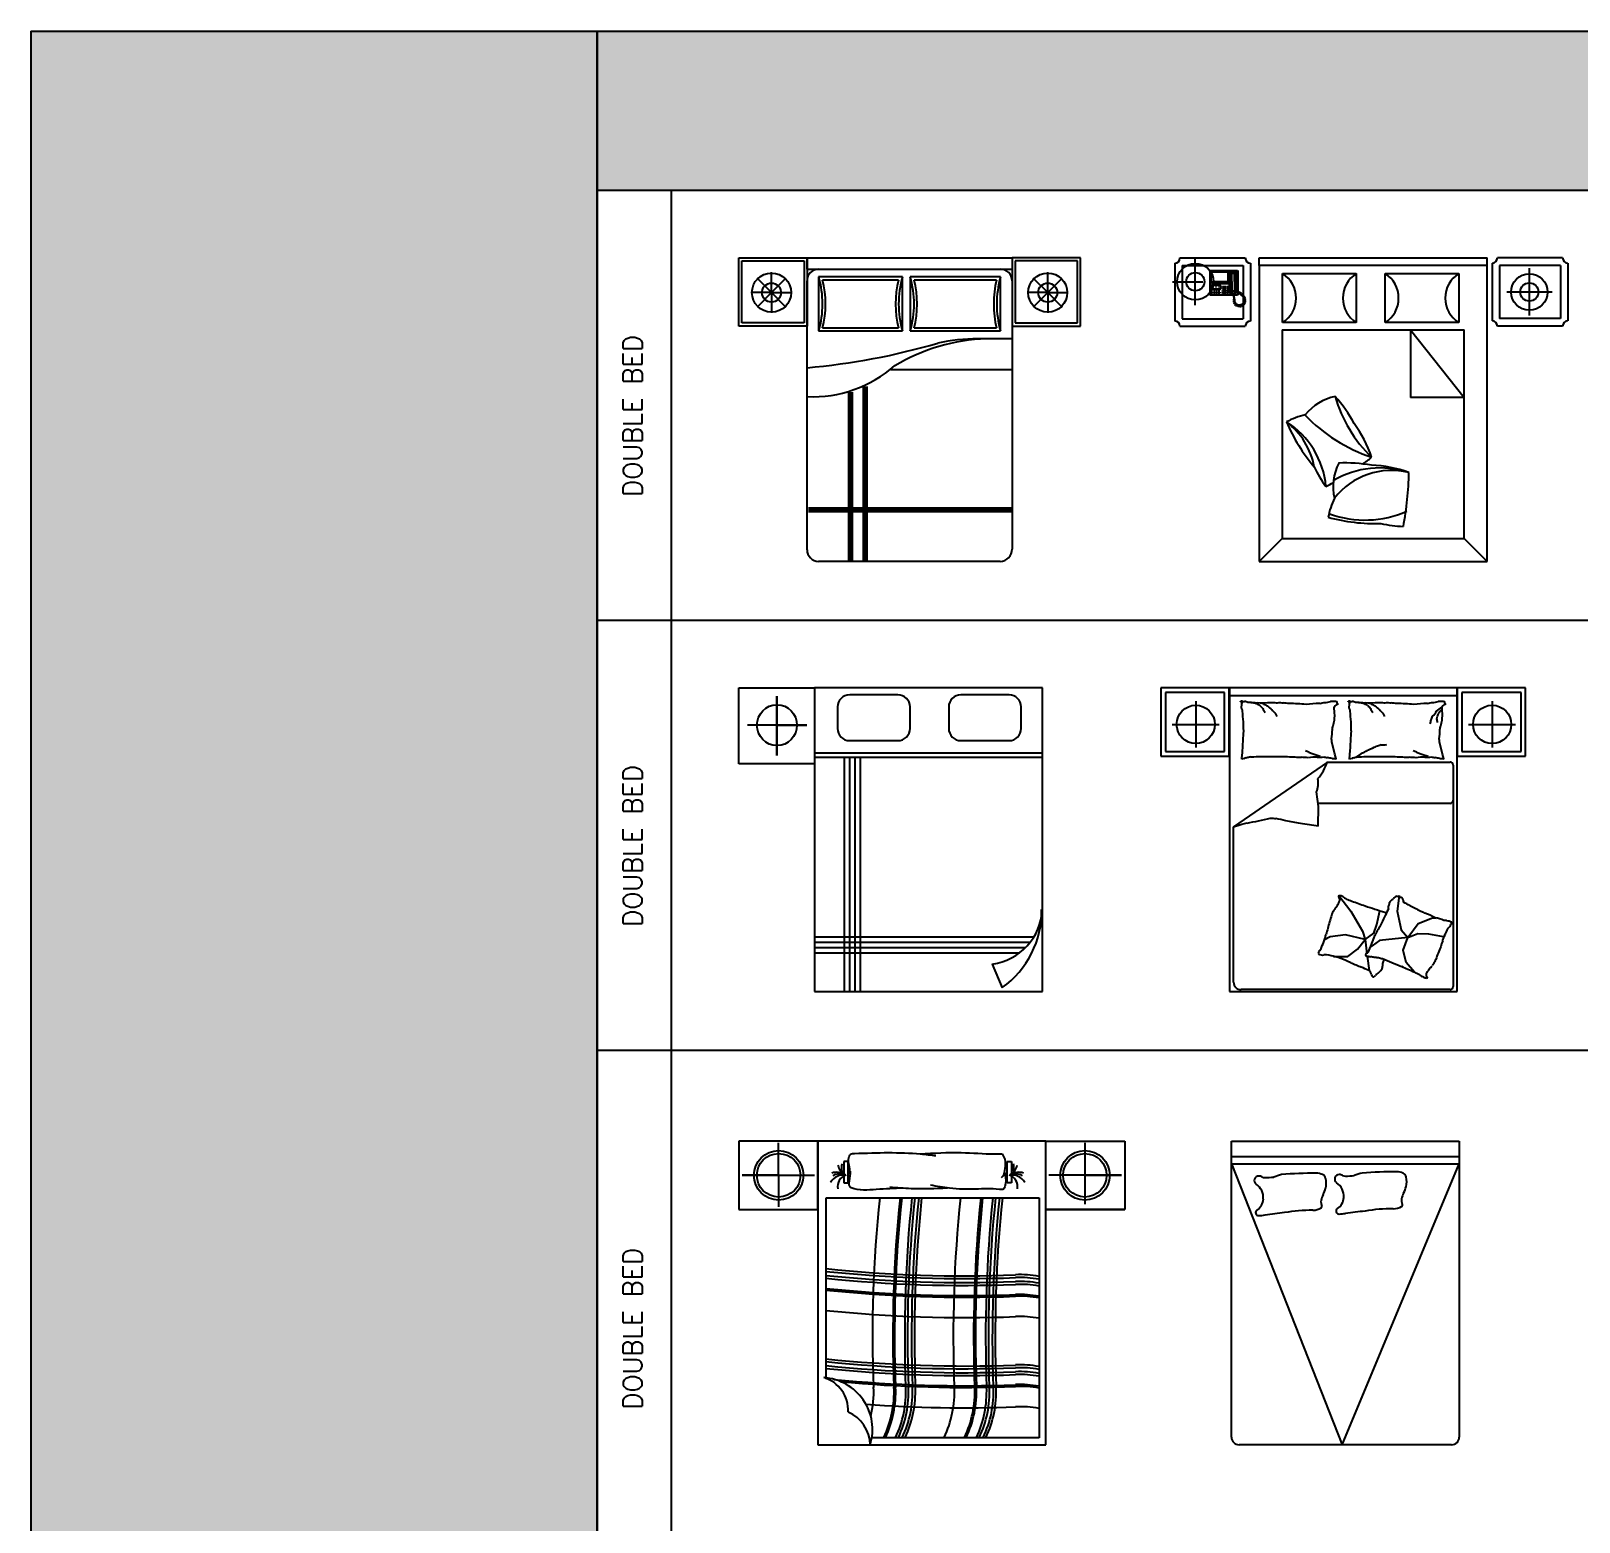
# Model space of a CAD drawing. Header units: millimetres. Extents: x 1787 to 68324, y 1435 to 30835.
# Drawn here: x 1787 to 11982, y 21014 to 30835 of the extents above; entities that cross this region are included whole.
import ezdxf

# ---------------------------------------------------------------- set-up
doc = ezdxf.new("R2010")
doc.units = ezdxf.units.MM
doc.layers.add('www.cad-blocks.net', color=7, linetype='Continuous')
doc.styles.add('DIM_FONT', font='SIMPLEX.shx', dxfattribs={"width": 0.8})
doc.styles.get("Standard").update_dxf_attribs({"font": 'arial.ttf'})

# ---------------------------------------------------------------- blocks, each defined once
blk = doc.blocks.new('A$C07986250')
at = {"linetype": 'ByBlock'}
for p, q in [((0, 2000), (450, 2000)), ((0, 1550), (0, 2000)), ((450, 1924), (450, 2000)), ((450, 2000), (450, 1550)), ((450, 2000), (1801, 2000)), ((2251, 2000), (1801, 2000)), ((1801, 2000), (1801, 1550)), ((2251, 1550), (2251, 2000)), ((450, 1924), (1801, 1924)), ((450, 76), (450, 1848)), ((1801, 1848), (1801, 80)), ((450, 1550), (0, 1550)), ((1801, 1550), (2251, 1550)), ((1721, 0), (526, 0))]:
    blk.add_line(p, q, dxfattribs=at)
for p, q in [((20, 1980), (430, 1980)), ((20, 1570), (20, 1980)), ((430, 1980), (430, 1570)), ((2231, 1980), (1821, 1980)), ((1821, 1980), (1821, 1570)), ((2231, 1570), (2231, 1980)), ((216, 1770), (121, 1865)), ((216, 1770), (216, 1905)), ((216, 1770), (311, 1865)), ((526, 1873), (526, 1518)), ((1078, 1873), (526, 1873)), ((1052, 1853), (552, 1853)), ((1078, 1518), (1078, 1873)), ((1724, 1873), (1129, 1873)), ((1129, 1873), (1129, 1518)), ((1698, 1853), (1155, 1853)), ((1724, 1518), (1724, 1873)), ((2035, 1770), (1940, 1865)), ((2035, 1770), (2035, 1905)), ((2035, 1770), (2130, 1865)), ((216, 1770), (82, 1770)), ((216, 1770), (121, 1675)), ((216, 1770), (216, 1636)), ((216, 1770), (311, 1675)), ((216, 1770), (350, 1770)), ((2035, 1770), (1900, 1770)), ((2035, 1770), (1940, 1675)), ((2035, 1770), (2035, 1636)), ((2035, 1770), (2130, 1675)), ((2035, 1770), (2169, 1770)), ((430, 1570), (20, 1570)), ((552, 1538), (1052, 1538)), ((1155, 1538), (1698, 1538)), ((1821, 1570), (2231, 1570)), ((526, 1518), (1078, 1518)), ((1129, 1518), (1724, 1518)), ((1575, 1467), (1801, 1467)), ((1002, 1264), (1801, 1264))]:
    blk.add_line(p, q)
at = {"linetype": 'Continuous'}
for p, q in [((820, 1151), (820, 0)), ((832, 1151), (832, 0)), ((844, 1151), (844, 0)), ((722, 1115), (722, 0)), ((734, 1115), (734, 0)), ((746, 1115), (746, 0)), ((460, 352), (1794, 352)), ((460, 340), (1794, 340)), ((460, 328), (1794, 328))]:
    blk.add_line(p, q, dxfattribs=at)
for centre, radius in [((216, 1770), 129), ((2035, 1770), 129), ((216, 1770), 62.8), ((2035, 1770), 62.8)]:
    blk.add_circle(centre, radius)
at = {"linetype": 'ByBlock'}
for centre, radius, start, end in [((526, 1848), 76.2, 90, 180), ((1724, 1848), 76.2, 0, 90), ((526, 76), 76.2, 180, 270), ((1721, 80), 80, 270, 0)]:
    blk.add_arc(centre, radius, start, end, dxfattribs=at)
for centre, radius, start, end in [((-83, 1695), 635, 343.7398, 16.2602), ((-83, 1695), 655, 346.0594, 13.9406), ((1688, 1695), 655, 166.0594, 193.9406), ((1688, 1695), 635, 163.7398, 196.2602), ((520, 1695), 635, 343.7398, 16.2602), ((520, 1695), 655, 346.0594, 13.9406), ((2334, 1695), 655, 166.0594, 193.9406), ((2334, 1695), 635, 163.7398, 196.2602), ((69, 5660), 4401, 274.9624, 286.3911), ((1677, 197), 1270, 92.0574, 120.7532), ((1574, 247), 1219, 89.9814, 102.4667), ((486, 1902), 818, 267.5082, 311.5038)]:
    blk.add_arc(centre, radius, start, end)
blk = doc.blocks.new('A$C50B66110')
for p, q in [((0.015, 1.963), (0.015, 1.583)), ((0.05, 1.998), (0.48, 1.998)), ((0.065, 1.948), (0.065, 1.598)), ((0.065, 1.948), (0.465, 1.948)), ((0.151, 1.687), (0.151, 1.997)), ((0.465, 1.948), (0.465, 1.598)), ((0.515, 1.963), (0.515, 1.583)), ((0.572, 1.949), (0.572, 2)), ((0.572, 2), (2.072, 2)), ((2.072, 1.949), (0.572, 1.949)), ((0.572, 1.949), (0.572, 0)), ((2.072, 1.949), (2.072, 2)), ((2.072, 0), (2.072, 1.949)), ((2.105, 1.964), (2.105, 1.584)), ((2.57, 1.999), (2.14, 1.999)), ((2.155, 1.949), (2.155, 1.599)), ((2.555, 1.949), (2.155, 1.949)), ((2.555, 1.949), (2.555, 1.599)), ((2.605, 1.964), (2.605, 1.584)), ((0, 1.842), (0.2, 1.842)), ((2.351, 1.62), (2.351, 1.93)), ((2.502, 1.774), (2.202, 1.774)), ((0.05, 1.548), (0.48, 1.548)), ((0.065, 1.598), (0.465, 1.598)), ((2.57, 1.549), (2.14, 1.549)), ((2.555, 1.599), (2.155, 1.599)), ((0.572, 0), (2.072, 0))]:
    blk.add_line(p, q)
at = {"linetype": 'ByBlock'}
for p, q in [((0.248, 1.916), (0.246, 1.914)), ((0.246, 1.914), (0.246, 1.756)), ((0.248, 1.916), (0.429, 1.916)), ((0.253, 1.904), (0.253, 1.843)), ((0.367, 1.904), (0.253, 1.904)), ((0.253, 1.843), (0.367, 1.843)), ((0.257, 1.841), (0.257, 1.829)), ((0.367, 1.841), (0.257, 1.841)), ((0.266, 1.841), (0.266, 1.829)), ((0.276, 1.841), (0.276, 1.829)), ((0.285, 1.841), (0.285, 1.829)), ((0.294, 1.841), (0.294, 1.829)), ((0.303, 1.841), (0.303, 1.829)), ((0.312, 1.841), (0.312, 1.829)), ((0.367, 1.843), (0.367, 1.904)), ((0.367, 1.829), (0.367, 1.841)), ((0.377, 1.907), (0.382, 1.913)), ((0.377, 1.769), (0.377, 1.907)), ((0.382, 1.909), (0.381, 1.905)), ((0.381, 1.905), (0.381, 1.874)), ((0.381, 1.905), (0.391, 1.895)), ((0.381, 1.874), (0.383, 1.868)), ((0.382, 1.913), (0.416, 1.913)), ((0.386, 1.912), (0.382, 1.909)), ((0.383, 1.868), (0.386, 1.863)), ((0.392, 1.897), (0.386, 1.912)), ((0.386, 1.912), (0.414, 1.912)), ((0.386, 1.863), (0.388, 1.854)), ((0.388, 1.854), (0.388, 1.843)), ((0.388, 1.821), (0.388, 1.843)), ((0.391, 1.895), (0.392, 1.897)), ((0.391, 1.843), (0.391, 1.895)), ((0.391, 1.843), (0.391, 1.781)), ((0.408, 1.897), (0.392, 1.897)), ((0.408, 1.897), (0.414, 1.912)), ((0.409, 1.895), (0.408, 1.897)), ((0.42, 1.905), (0.409, 1.895)), ((0.409, 1.843), (0.409, 1.895)), ((0.409, 1.843), (0.409, 1.781)), ((0.414, 1.863), (0.413, 1.854)), ((0.413, 1.854), (0.413, 1.843)), ((0.413, 1.821), (0.413, 1.843)), ((0.414, 1.912), (0.418, 1.909)), ((0.417, 1.868), (0.414, 1.863)), ((0.416, 1.913), (0.422, 1.907)), ((0.42, 1.874), (0.417, 1.868)), ((0.418, 1.909), (0.42, 1.905)), ((0.42, 1.905), (0.42, 1.874)), ((0.422, 1.907), (0.422, 1.77)), ((0.429, 1.916), (0.431, 1.914)), ((0.431, 1.914), (0.431, 1.756)), ((0.246, 1.756), (0.248, 1.754)), ((0.4, 1.754), (0.248, 1.754)), ((0.32, 1.817), (0.253, 1.817)), ((0.253, 1.817), (0.253, 1.796)), ((0.253, 1.796), (0.32, 1.796)), ((0.265, 1.79), (0.254, 1.79)), ((0.254, 1.79), (0.254, 1.786)), ((0.254, 1.786), (0.265, 1.786)), ((0.254, 1.766), (0.254, 1.773)), ((0.254, 1.773), (0.265, 1.773)), ((0.265, 1.766), (0.254, 1.766)), ((0.257, 1.829), (0.367, 1.829)), ((0.268, 1.814), (0.264, 1.814)), ((0.264, 1.814), (0.264, 1.811)), ((0.264, 1.811), (0.268, 1.811)), ((0.264, 1.802), (0.264, 1.798)), ((0.268, 1.802), (0.264, 1.802)), ((0.264, 1.798), (0.268, 1.798)), ((0.265, 1.786), (0.265, 1.79)), ((0.265, 1.773), (0.265, 1.766)), ((0.268, 1.811), (0.268, 1.814)), ((0.268, 1.798), (0.268, 1.802)), ((0.281, 1.79), (0.27, 1.79)), ((0.27, 1.79), (0.27, 1.786)), ((0.27, 1.786), (0.281, 1.786)), ((0.27, 1.766), (0.27, 1.773)), ((0.27, 1.773), (0.281, 1.773)), ((0.281, 1.766), (0.27, 1.766)), ((0.281, 1.786), (0.281, 1.79)), ((0.281, 1.773), (0.281, 1.766)), ((0.285, 1.814), (0.285, 1.811)), ((0.288, 1.814), (0.285, 1.814)), ((0.285, 1.811), (0.288, 1.811)), ((0.285, 1.802), (0.285, 1.798)), ((0.288, 1.802), (0.285, 1.802)), ((0.285, 1.798), (0.288, 1.798)), ((0.297, 1.79), (0.286, 1.79)), ((0.286, 1.79), (0.286, 1.786)), ((0.286, 1.786), (0.297, 1.786)), ((0.286, 1.766), (0.286, 1.773)), ((0.286, 1.773), (0.297, 1.773)), ((0.297, 1.766), (0.286, 1.766)), ((0.288, 1.811), (0.288, 1.814)), ((0.288, 1.798), (0.288, 1.802)), ((0.297, 1.786), (0.297, 1.79)), ((0.297, 1.773), (0.297, 1.766)), ((0.302, 1.79), (0.302, 1.786)), ((0.313, 1.79), (0.302, 1.79)), ((0.302, 1.786), (0.313, 1.786)), ((0.302, 1.773), (0.313, 1.773)), ((0.302, 1.766), (0.302, 1.773)), ((0.313, 1.766), (0.302, 1.766)), ((0.305, 1.814), (0.305, 1.811)), ((0.309, 1.814), (0.305, 1.814)), ((0.305, 1.811), (0.309, 1.811)), ((0.305, 1.802), (0.305, 1.798)), ((0.309, 1.802), (0.305, 1.802)), ((0.305, 1.798), (0.309, 1.798)), ((0.309, 1.811), (0.309, 1.814)), ((0.309, 1.798), (0.309, 1.802)), ((0.313, 1.786), (0.313, 1.79)), ((0.313, 1.773), (0.313, 1.766)), ((0.32, 1.796), (0.32, 1.817)), ((0.33, 1.811), (0.34, 1.811)), ((0.33, 1.804), (0.33, 1.811)), ((0.34, 1.804), (0.33, 1.804)), ((0.33, 1.798), (0.34, 1.798)), ((0.33, 1.792), (0.33, 1.798)), ((0.34, 1.792), (0.33, 1.792)), ((0.33, 1.778), (0.33, 1.785)), ((0.33, 1.785), (0.34, 1.785)), ((0.34, 1.778), (0.33, 1.778)), ((0.33, 1.772), (0.34, 1.772)), ((0.33, 1.765), (0.33, 1.772)), ((0.34, 1.765), (0.33, 1.765)), ((0.34, 1.811), (0.34, 1.804)), ((0.34, 1.798), (0.34, 1.792)), ((0.34, 1.785), (0.34, 1.778)), ((0.34, 1.772), (0.34, 1.765)), ((0.344, 1.804), (0.344, 1.811)), ((0.344, 1.811), (0.353, 1.811)), ((0.353, 1.804), (0.344, 1.804)), ((0.344, 1.798), (0.353, 1.798)), ((0.344, 1.792), (0.344, 1.798)), ((0.353, 1.792), (0.344, 1.792)), ((0.344, 1.778), (0.344, 1.785)), ((0.344, 1.785), (0.353, 1.785)), ((0.353, 1.778), (0.344, 1.778)), ((0.344, 1.772), (0.353, 1.772)), ((0.344, 1.765), (0.344, 1.772)), ((0.353, 1.765), (0.344, 1.765)), ((0.353, 1.811), (0.353, 1.804)), ((0.353, 1.798), (0.353, 1.792)), ((0.353, 1.785), (0.353, 1.778)), ((0.353, 1.772), (0.353, 1.765)), ((0.358, 1.811), (0.367, 1.811)), ((0.358, 1.804), (0.358, 1.811)), ((0.367, 1.804), (0.358, 1.804)), ((0.358, 1.798), (0.367, 1.798)), ((0.358, 1.792), (0.358, 1.798)), ((0.367, 1.792), (0.358, 1.792)), ((0.358, 1.779), (0.358, 1.786)), ((0.358, 1.786), (0.367, 1.786)), ((0.367, 1.779), (0.358, 1.779)), ((0.358, 1.765), (0.358, 1.772)), ((0.358, 1.772), (0.367, 1.772)), ((0.367, 1.765), (0.358, 1.765)), ((0.367, 1.811), (0.367, 1.804)), ((0.367, 1.798), (0.367, 1.792)), ((0.367, 1.786), (0.367, 1.779)), ((0.367, 1.772), (0.367, 1.765)), ((0.383, 1.763), (0.377, 1.769)), ((0.381, 1.802), (0.383, 1.808)), ((0.381, 1.771), (0.381, 1.802)), ((0.381, 1.771), (0.391, 1.781)), ((0.382, 1.766), (0.381, 1.771)), ((0.386, 1.764), (0.382, 1.766)), ((0.383, 1.808), (0.386, 1.813)), ((0.399, 1.763), (0.383, 1.763)), ((0.386, 1.813), (0.388, 1.821)), ((0.392, 1.779), (0.386, 1.764)), ((0.386, 1.764), (0.399, 1.764)), ((0.391, 1.781), (0.392, 1.779)), ((0.408, 1.779), (0.392, 1.779)), ((0.402, 1.768), (0.399, 1.768)), ((0.399, 1.768), (0.399, 1.758)), ((0.399, 1.758), (0.402, 1.746)), ((0.403, 1.758), (0.402, 1.768)), ((0.402, 1.746), (0.405, 1.735)), ((0.403, 1.764), (0.414, 1.764)), ((0.416, 1.763), (0.403, 1.763)), ((0.405, 1.751), (0.403, 1.758)), ((0.429, 1.754), (0.404, 1.754)), ((0.405, 1.735), (0.404, 1.729)), ((0.407, 1.74), (0.405, 1.751)), ((0.408, 1.735), (0.407, 1.74)), ((0.409, 1.781), (0.408, 1.779)), ((0.408, 1.779), (0.414, 1.764)), ((0.408, 1.729), (0.408, 1.735)), ((0.42, 1.771), (0.409, 1.781)), ((0.414, 1.813), (0.413, 1.821)), ((0.417, 1.808), (0.414, 1.813)), ((0.414, 1.764), (0.418, 1.766)), ((0.422, 1.77), (0.416, 1.763)), ((0.42, 1.802), (0.417, 1.808)), ((0.418, 1.766), (0.42, 1.771)), ((0.42, 1.771), (0.42, 1.802)), ((0.431, 1.756), (0.429, 1.754)), ((0.438, 1.774), (0.431, 1.777)), ((0.431, 1.772), (0.436, 1.771)), ((0.436, 1.771), (0.441, 1.767)), ((0.441, 1.771), (0.438, 1.774)), ((0.443, 1.769), (0.441, 1.771)), ((0.441, 1.767), (0.442, 1.766)), ((0.444, 1.766), (0.442, 1.763)), ((0.442, 1.766), (0.444, 1.766)), ((0.442, 1.763), (0.451, 1.755)), ((0.448, 1.77), (0.443, 1.769)), ((0.45, 1.768), (0.448, 1.77)), ((0.448, 1.765), (0.45, 1.768)), ((0.451, 1.767), (0.448, 1.765)), ((0.454, 1.764), (0.451, 1.767)), ((0.451, 1.755), (0.466, 1.742)), ((0.452, 1.757), (0.454, 1.764)), ((0.458, 1.761), (0.452, 1.757)), ((0.463, 1.755), (0.458, 1.761)), ((0.462, 1.748), (0.463, 1.755)), ((0.467, 1.751), (0.462, 1.748)), ((0.466, 1.742), (0.474, 1.72)), ((0.471, 1.747), (0.467, 1.751)), ((0.47, 1.742), (0.471, 1.747)), ((0.477, 1.742), (0.47, 1.742)), ((0.472, 1.733), (0.479, 1.736)), ((0.479, 1.733), (0.472, 1.733)), ((0.479, 1.736), (0.477, 1.742)), ((0.481, 1.728), (0.479, 1.733)), ((0.403, 1.725), (0.402, 1.72)), ((0.402, 1.72), (0.409, 1.719)), ((0.409, 1.719), (0.402, 1.715)), ((0.402, 1.715), (0.403, 1.708)), ((0.405, 1.728), (0.403, 1.725)), ((0.403, 1.708), (0.41, 1.708)), ((0.404, 1.729), (0.405, 1.728)), ((0.41, 1.708), (0.404, 1.703)), ((0.404, 1.703), (0.407, 1.697)), ((0.407, 1.697), (0.414, 1.699)), ((0.412, 1.726), (0.408, 1.729)), ((0.414, 1.699), (0.41, 1.692)), ((0.41, 1.692), (0.414, 1.688)), ((0.411, 1.72), (0.412, 1.726)), ((0.412, 1.706), (0.411, 1.72)), ((0.421, 1.695), (0.412, 1.706)), ((0.414, 1.688), (0.419, 1.692)), ((0.419, 1.692), (0.418, 1.686)), ((0.418, 1.686), (0.423, 1.683)), ((0.433, 1.688), (0.421, 1.695)), ((0.423, 1.683), (0.428, 1.688)), ((0.428, 1.688), (0.428, 1.68)), ((0.428, 1.68), (0.432, 1.679)), ((0.432, 1.679), (0.435, 1.685)), ((0.447, 1.687), (0.433, 1.688)), ((0.435, 1.685), (0.438, 1.679)), ((0.438, 1.679), (0.442, 1.678)), ((0.442, 1.678), (0.444, 1.685)), ((0.444, 1.685), (0.446, 1.677)), ((0.446, 1.677), (0.451, 1.679)), ((0.461, 1.693), (0.447, 1.687)), ((0.451, 1.685), (0.456, 1.68)), ((0.451, 1.679), (0.451, 1.685)), ((0.456, 1.68), (0.46, 1.682)), ((0.459, 1.689), (0.464, 1.683)), ((0.46, 1.682), (0.459, 1.689)), ((0.471, 1.703), (0.461, 1.693)), ((0.464, 1.683), (0.468, 1.686)), ((0.465, 1.693), (0.472, 1.69)), ((0.468, 1.686), (0.465, 1.693)), ((0.474, 1.72), (0.471, 1.703)), ((0.475, 1.693), (0.471, 1.699)), ((0.471, 1.699), (0.478, 1.697)), ((0.472, 1.69), (0.475, 1.693)), ((0.474, 1.708), (0.481, 1.707)), ((0.48, 1.701), (0.474, 1.708)), ((0.476, 1.723), (0.481, 1.728)), ((0.482, 1.723), (0.476, 1.723)), ((0.476, 1.715), (0.484, 1.718)), ((0.482, 1.712), (0.476, 1.715)), ((0.478, 1.697), (0.48, 1.701)), ((0.481, 1.707), (0.482, 1.712)), ((0.484, 1.718), (0.482, 1.723)), ((0.722, 1.525), (1.922, 1.525)), ((0.722, 1.525), (0.722, 0.15)), ((1.922, 0.15), (1.922, 1.525)), ((0.722, 0.15), (1.922, 0.15))]:
    blk.add_line(p, q, dxfattribs=at)
at = {"linetype": 'Continuous'}
for p, q in [((0.726, 1.573), (0.726, 1.895)), ((0.726, 1.895), (1.211, 1.895)), ((1.211, 1.895), (1.211, 1.573)), ((1.401, 1.573), (1.401, 1.895)), ((1.401, 1.895), (1.886, 1.895)), ((1.886, 1.895), (1.886, 1.573)), ((1.211, 1.573), (0.726, 1.573)), ((1.886, 1.573), (1.401, 1.573)), ((1.567, 1.525), (1.567, 1.08)), ((1.567, 1.525), (1.922, 1.08)), ((1.922, 1.08), (1.567, 1.08)), ((0.572, 0), (0.722, 0.15)), ((2.072, 0), (1.922, 0.15))]:
    blk.add_line(p, q, dxfattribs=at)
for centre, radius in [((0.151, 1.842), 0.12), ((0.151, 1.842), 0.06), ((2.351, 1.774), 0.12), ((2.351, 1.774), 0.06)]:
    blk.add_circle(centre, radius)
for centre, radius, start, end in [((0.015, 1.998), 0.035, 270, 0), ((0.515, 1.998), 0.035, 180, 270), ((2.105, 1.999), 0.035, 270, 0), ((2.605, 1.999), 0.035, 180, 270), ((0.015, 1.548), 0.035, 0, 90), ((0.515, 1.548), 0.035, 90, 180), ((2.105, 1.549), 0.035, 0, 90), ((2.605, 1.549), 0.035, 90, 180), ((1.15, 0.737), 0.358, 102.4782, 140.4625), ((0.328, 0.437), 0.988, 28.4971, 41.0566), ((1.912, 1.316), 0.87, 195.336, 226.4193), ((1, 0.431), 0.548, 103.2034, 117.0362), ((0.448, 0.441), 0.566, 5.3391, 57.6895), ((1.823, 1.375), 1.165, 203.0642, 220.3209), ((0.455, 0.531), 0.488, 10.6986, 52.6864), ((1.656, 1.709), 1.08, 223.6306, 251.4288), ((0.565, 0.438), 0.787, 18.3527, 36.6851), ((1.598, 0.935), 0.734, 205.259, 216.9351), ((1.417, 0.49), 0.358, 154.0418, 192.0262), ((1.367, 0.007), 0.608, 71.81, 120.1351), ((1.14, -0.34), 0.988, 80.0607, 92.6202), ((-0.018, 2.435), 2.198, 305.2966, 307.2418), ((1.287, -0.154), 0.787, 69.9163, 88.2487), ((-0.018, 2.435), 2.198, 297.9248, 299.3793), ((1.443, 0.122), 0.477, 76.1849, 142.0017), ((-0.64, 0.631), 2.198, 349.4884, 358.8054), ((1.563, 0.182), 0.548, 154.767, 168.5998), ((1.268, 0.961), 0.689, 250.2936, 293.6414), ((1.334, 1.414), 1.165, 254.6278, 271.8845), ((1.54, 0.964), 0.734, 256.8226, 268.4988)]:
    blk.add_arc(centre, radius, start, end)
for centre, start, end in [((0.624, 1.734), 302.1202, 57.8798), ((1.313, 1.734), 122.1202, 237.8798), ((1.299, 1.734), 302.1202, 57.8798), ((1.988, 1.734), 122.1202, 237.8798)]:
    blk.add_arc(centre, 0.191, start, end, dxfattribs=at)
blk = doc.blocks.new('A$C79766A75')
for p, q in [((0.45, 2), (0, 2)), ((0, 2), (0, 1.55)), ((0.42, 1.97), (0.03, 1.97)), ((0.03, 1.97), (0.03, 1.58)), ((0.42, 1.58), (0.42, 1.97)), ((0.45, 1.55), (0.45, 2)), ((1.951, 2), (0.451, 2)), ((0.451, 2), (0.451, 0)), ((1.951, 1.948), (0.451, 1.948)), ((1.951, 0), (1.951, 2)), ((2.402, 2), (1.952, 2)), ((1.952, 2), (1.952, 1.55)), ((2.372, 1.97), (1.982, 1.97)), ((1.982, 1.97), (1.982, 1.58)), ((2.372, 1.58), (2.372, 1.97)), ((2.402, 1.55), (2.402, 2)), ((0.23, 1.912), (0.23, 1.606)), ((2.182, 1.912), (2.182, 1.606)), ((0.074, 1.759), (0.383, 1.759)), ((2.026, 1.759), (2.335, 1.759)), ((1.146, 1.562), (1.125, 1.644)), ((1.855, 1.562), (1.835, 1.644)), ((0, 1.55), (0.45, 1.55)), ((0.03, 1.58), (0.42, 1.58)), ((0.423, 1.603), (0.423, 1.603)), ((1.154, 1.532), (1.146, 1.562)), ((1.863, 1.532), (1.855, 1.562)), ((1.952, 1.55), (2.402, 1.55)), ((1.982, 1.58), (2.372, 1.58)), ((1.097, 1.511), (0.479, 1.084)), ((1.097, 1.511), (1.905, 1.511)), ((1.925, 1.491), (1.925, 0.032)), ((1.038, 1.218), (1.025, 1.314)), ((1.905, 1.239), (1.035, 1.239)), ((1.037, 1.088), (1.038, 1.218)), ((0.479, 0.062), (0.479, 1.084)), ((1.173, 0.632), (1.252, 0.528)), ((1.57, 0.632), (1.556, 0.529)), ((1.252, 0.528), (1.327, 0.397)), ((1.422, 0.441), (1.442, 0.53)), ((1.556, 0.529), (1.582, 0.407)), ((1.402, 0.383), (1.422, 0.441)), ((1.626, 0.355), (1.695, 0.448)), ((1.695, 0.448), (1.79, 0.486)), ((1.79, 0.486), (1.814, 0.482)), ((1.114, 0.36), (1.078, 0.34)), ((1.217, 0.374), (1.114, 0.36)), ((1.345, 0.342), (1.217, 0.374)), ((1.296, 0.279), (1.345, 0.342)), ((1.327, 0.397), (1.345, 0.342)), ((1.345, 0.342), (1.402, 0.383)), ((1.345, 0.342), (1.357, 0.248)), ((1.403, 0.356), (1.38, 0.299)), ((1.441, 0.336), (1.391, 0.3)), ((1.626, 0.355), (1.441, 0.336)), ((1.582, 0.407), (1.626, 0.355)), ((1.595, 0.272), (1.626, 0.355)), ((1.626, 0.355), (1.693, 0.382)), ((1.693, 0.382), (1.762, 0.379)), ((1.762, 0.379), (1.86, 0.362)), ((1.86, 0.362), (1.864, 0.355)), ((1.138, 0.231), (1.231, 0.231)), ((1.231, 0.231), (1.296, 0.279)), ((1.359, 0.233), (1.371, 0.139)), ((1.38, 0.299), (1.363, 0.256)), ((1.391, 0.3), (1.379, 0.291)), ((1.616, 0.19), (1.595, 0.272)), ((1.67, 0.127), (1.616, 0.19)), ((1.905, 0.012), (0.529, 0.012)), ((0.451, 0), (1.951, 0))]:
    blk.add_line(p, q)
for centre in [(0.23, 1.759), (2.182, 1.759)]:
    blk.add_circle(centre, 0.126)
for centre, radius, start, end in [((0.523, 1.914), 0.00342, 291.7883, 340.436), ((0.525, 1.908), 0.00232, 340.436, 101.8931), ((0.525, 1.938), 0.0251, 274.3025, 291.7883), ((0.531, 1.909), 0.00428, 201.9904, 281.8931), ((0.5, 1.889), 0.0328, 338.579, 8.1335), ((0.29, 1.825), 0.246, 8.1335, 12.1095), ((0.547, 1.899), 0.0156, 158.579, 201.9904), ((0.73, 1.887), 0.198, 187.6809, 192.1095), ((0.549, 1.939), 0.0289, 239.3487, 274.3025), ((1.447, 1.899), 0.913, 183.3687, 187.6809), ((0.546, 1.857), 0.0539, 59.3487, 84.7408), ((0.546, 1.083), 0.821, 84.7408, 88.0921), ((0.612, 2.001), 0.0992, 254.0648, 274.2159), ((0.678, 1.982), 0.0992, 233.9136, 254.0648), ((0.636, 0.406), 1.494, 88.0921, 90.5757), ((0.73, 1.945), 0.0992, 216.1766, 233.9136), ((0.774, 2.107), 0.234, 242.7604, 249.1397), ((0.766, 1.896), 0.0992, 198.4397, 216.1766), ((0.759, 1.029), 0.873, 90.5757, 94.8018), ((0.738, 1.949), 0.0768, 231.6114, 242.7604), ((0.974, 2.163), 0.392, 226.1885, 231.6114), ((0.906, 1.998), 0.225, 219.0349, 226.1885), ((0.763, 2.192), 0.29, 267.4614, 274.8018), ((0.793, 1.859), 0.0493, 208.3168, 219.0349), ((0.814, 2.053), 0.152, 259.8101, 267.4614), ((0.751, 1.375), 0.529, 79.8101, 83.9133), ((0.845, 0.847), 1.049, 83.9133, 90), ((1.046, 1.213), 0.683, 90, 97.5469), ((1.112, 1.662), 0.242, 97.5469, 105.744), ((1.035, 2.204), 0.305, 278.4372, 285.744), ((1.118, 2.072), 0.161, 270, 278.4372), ((1.171, 1.858), 0.0342, 94.4002, 153.4195), ((1.632, 1.874), 0.492, 180, 186.2324), ((1.159, 2.001), 0.0904, 258.7276, 270), ((1.171, 1.905), 0.0131, 153.4195, 258.7276), ((1.232, 1.914), 0.00342, 291.7883, 340.436), ((1.234, 1.908), 0.00232, 340.436, 101.8931), ((1.234, 1.938), 0.0251, 274.3025, 291.7883), ((1.24, 1.909), 0.00428, 201.9904, 281.8931), ((1.209, 1.889), 0.0328, 338.579, 8.1335), ((0.999, 1.825), 0.246, 8.1335, 12.1095), ((1.256, 1.899), 0.0156, 158.579, 201.9904), ((1.439, 1.887), 0.198, 187.6809, 192.1095), ((1.258, 1.939), 0.0289, 239.3487, 274.3025), ((2.156, 1.899), 0.913, 183.3687, 187.6809), ((1.255, 1.857), 0.0539, 59.3487, 84.7408), ((1.255, 1.083), 0.821, 84.7408, 88.0921), ((1.321, 2.001), 0.0992, 254.0648, 274.2159), ((1.387, 1.982), 0.0992, 233.9136, 254.0648), ((1.345, 0.406), 1.494, 88.0921, 90.5757), ((1.44, 1.945), 0.0992, 216.1766, 233.9136), ((1.483, 2.107), 0.234, 242.7604, 249.1397), ((1.475, 1.896), 0.0992, 198.4397, 216.1766), ((1.468, 1.029), 0.873, 90.5757, 94.8018), ((1.447, 1.949), 0.0768, 231.6114, 242.7604), ((1.683, 2.163), 0.392, 226.1885, 231.6114), ((1.615, 1.998), 0.225, 219.0349, 226.1885), ((1.502, 1.859), 0.0493, 208.3168, 219.0349), ((1.472, 2.192), 0.29, 267.4614, 274.8018), ((1.524, 2.053), 0.152, 259.8101, 267.4614), ((1.461, 1.375), 0.529, 79.8101, 83.9133), ((1.554, 0.847), 1.049, 83.9133, 90), ((1.755, 1.213), 0.683, 90, 97.5469), ((1.821, 1.662), 0.242, 97.5469, 105.744), ((1.744, 2.204), 0.305, 278.4372, 285.744), ((1.691, 1.912), 0.14, 314.9024, 332.6012), ((1.751, 1.972), 0.14, 297.2036, 314.9024), ((1.827, 2.072), 0.161, 270, 278.4372), ((1.79, 1.867), 0.0526, 318.5571, 334.6449), ((1.784, 1.917), 0.0899, 306.2641, 318.5571), ((1.88, 1.858), 0.0342, 94.4002, 153.4195), ((2.342, 1.874), 0.492, 180, 186.2324), ((1.868, 2.001), 0.0904, 258.7276, 270), ((1.88, 1.905), 0.0131, 153.4195, 258.7276), ((1.221, 1.757), 0.679, 178.3669, 183.3687), ((0.939, 1.906), 0.2, 203.0028, 208.3168), ((0.819, 1.792), 0.317, 347.8016, 351.9949), ((2.003, 1.599), 0.882, 167.8016, 170.3156), ((1.345, 1.786), 0.204, 170.3156, 180), ((1.93, 1.757), 0.679, 178.3669, 183.3687), ((1.648, 1.906), 0.2, 203.0028, 208.3168), ((1.64, 1.802), 0.14, 343.485, 354.3689), ((1.655, 1.853), 0.14, 332.6012, 343.485), ((1.765, 1.813), 0.0562, 341.2201, 0), ((1.73, 1.772), 0.0915, 0, 14.6851), ((1.631, 1.89), 0.206, 338.1851, 341.2201), ((1.689, 1.888), 0.151, 334.6449, 338.1851), ((1.528, 1.792), 0.317, 347.8016, 351.9949), ((2.712, 1.599), 0.882, 167.8016, 170.3156), ((2.054, 1.786), 0.204, 170.3156, 180), ((14.152, 0.85), 13.636, 176.4951, 176.945), ((1.907, 1.645), 1.365, 176.945, 178.3669), ((0.471, 1.756), 0.659, 351.9949, 357.3351), ((1.058, 1.647), 0.0677, 357.3351, 14.0452), ((14.861, 0.85), 13.636, 176.4951, 176.945), ((2.616, 1.645), 1.365, 176.945, 178.3669), ((1.18, 1.756), 0.659, 351.9949, 357.3351), ((1.767, 1.647), 0.0677, 357.3351, 14.0452), ((0.852, 1.521), 0.321, 170.0016, 176.4951), ((0.513, 1.535), 0.0193, 350.0016, 16.6978), ((0.532, 1.53), 0.00132, 16.6978, 97.1204), ((0.558, 1.447), 0.0875, 97.1204, 106.2212), ((0.582, 1.465), 0.0767, 106.2212, 117.2841), ((0.551, 1.583), 0.0453, 282.869, 297.2841), ((0.562, 1.689), 0.146, 273.574, 282.869), ((0.589, 2.71), 1.164, 270.2865, 273.574), ((0.758, 7.266), 5.719, 269.0296, 270.2865), ((0.94, 4.907), 3.362, 267.3904, 269.0296), ((0.981, 2.757), 1.216, 265.3824, 267.3904), ((0.858, 0.139), 1.405, 85.3824, 87.2509), ((0.658, 0.907), 0.739, 64.6889, 66.5156), ((1.018, 1.314), 0.23, 87.2509, 101.5586), ((0.701, 0.888), 0.739, 66.5156, 68.3423), ((0.75, 0.869), 0.739, 68.3423, 70.572), ((0.804, 0.85), 0.739, 70.572, 72.8018), ((1.045, 1.689), 0.146, 263.5659, 281.5586), ((1.11, 1.66), 0.12, 252.6136, 263.5659), ((1.059, 1.314), 0.23, 72.6136, 80.5159), ((1.108, 1.263), 0.271, 80.5159, 85.9171), ((1.154, 1.531), 0.000917, 85.9171, 194.0449), ((1.561, 1.521), 0.321, 170.0016, 176.4951), ((1.222, 1.535), 0.0193, 350.0016, 16.6978), ((1.241, 1.53), 0.00132, 16.6978, 97.1204), ((1.267, 1.447), 0.0875, 97.1204, 106.2212), ((1.291, 1.465), 0.0767, 106.2212, 117.2841), ((1.26, 1.583), 0.0453, 282.869, 297.2841), ((1.272, 1.689), 0.146, 273.574, 282.869), ((0.902, 2.162), 0.729, 302.135, 305.8263), ((1.298, 2.71), 1.164, 270.2865, 273.574), ((1.189, 1.851), 0.313, 296.4985, 302.135), ((0.766, 2.891), 1.432, 294.3265, 296.4985), ((1.468, 7.266), 5.719, 269.0296, 270.2865), ((1.226, 2.083), 0.507, 290.6743, 294.3265), ((1.431, 1.68), 0.058, 274.0828, 290.6743), ((1.468, 1.897), 0.272, 266.4448, 274.0828), ((1.649, 4.907), 3.362, 267.3904, 269.0296), ((1.69, 2.757), 1.216, 265.3824, 267.3904), ((1.568, 0.139), 1.405, 85.3824, 87.2509), ((1.368, 0.907), 0.739, 64.6889, 66.5156), ((1.727, 1.314), 0.23, 87.2509, 101.5586), ((1.411, 0.888), 0.739, 66.5156, 68.3423), ((1.459, 0.869), 0.739, 68.3423, 70.572), ((1.514, 0.85), 0.739, 70.572, 72.8018), ((1.754, 1.689), 0.146, 263.5659, 281.5586), ((1.819, 1.66), 0.12, 252.6136, 263.5659), ((1.768, 1.314), 0.23, 72.6136, 80.5159), ((1.817, 1.263), 0.271, 80.5159, 85.9171), ((1.863, 1.531), 0.000917, 85.9171, 194.0449), ((0.745, 1.641), 0.375, 320.3555, 339.8512), ((1.905, 1.491), 0.02, 0, 90), ((0.856, 1.376), 0.18, 339.8512, 8.1356), ((1.905, 1.259), 0.02, 270, 0), ((-0.189, 5.103), 4.065, 280.7276, 282.9255), ((0.728, 1.199), 0.0581, 262.2696, 280.7276), ((0.783, 1.331), 0.194, 256.8096, 262.2696), ((0.248, -1.325), 2.516, 76.8096, 78.3259), ((0.395, -1.428), 2.588, 78.3259, 80.505), ((-0.025, 2.849), 1.835, 285.9352, 287.7364), ((0.387, 1.742), 0.657, 282.9255, 285.9352), ((0.413, -2.64), 3.78, 80.505, 82.308), ((1.173, 0.627), 0.00443, 93.9484, 166.7192), ((1.175, 0.627), 0.0063, 166.7192, 233.4208), ((1.163, 0.61), 0.0142, 10.4074, 53.4208), ((1.176, 0.596), 0.0352, 69.6548, 93.9484), ((1.101, 0.599), 0.0771, 2.7286, 10.4074), ((1.167, 0.573), 0.0601, 51.4146, 69.6548), ((1.254, 0.682), 0.0792, 231.4146, 247.2931), ((1.383, 0.771), 0.218, 307.2151, 313.5224), ((1.143, 1.146), 0.66, 306.2163, 307.2151), ((1.775, 0.316), 0.383, 126.2163, 127.5287), ((1.581, 0.592), 0.0452, 127.5287, 134.1274), ((1.509, 0.683), 0.0697, 308.8136, 314.1274), ((1.571, 0.632), 0.0127, 176.7545, 308.8136), ((1.562, 0.59), 0.0359, 356.7545, 62.7098), ((1.311, 0.441), 0.197, 153.9265, 162.1604), ((1.208, 0.492), 0.081, 140.2995, 153.9265), ((0.996, 0.668), 0.194, 320.2995, 329.0944), ((0.861, 0.749), 0.352, 329.0944, 333.1821), ((1.14, 0.608), 0.0393, 333.1821, 345.4291), ((1.163, 0.602), 0.0153, 345.4291, 2.7286), ((1.546, 1.381), 0.837, 247.2931, 249.8713), ((3.011, 5.378), 5.094, 249.8713, 250.9164), ((2.374, 3.536), 3.145, 250.9164, 253.3915), ((1.508, 0.634), 0.117, 253.3915, 259.2634), ((2.409, 0.12), 1.005, 154.9471, 157.5838), ((1.543, 0.553), 0.0458, 157.5838, 188.0492), ((1.483, 0.583), 0.0226, 324.1064, 8.0492), ((1.452, 0.643), 0.0774, 313.5224, 324.1064), ((0.22, -2.186), 3.097, 62.7098, 63.5853), ((2.571, 2.355), 2.016, 242.5001, 243.5853), ((4.525, 5.944), 6.102, 242.1518, 242.5001), ((-0.988, -4.647), 5.838, 62.1518, 62.5079), ((1.518, -0.068), 0.624, 62.5079, 69.2514), ((2.689, -0.019), 1.648, 164.7375, 166.159), ((3.031, -0.112), 2.003, 162.1604, 164.7375), ((2.81, -0.331), 1.565, 150.064, 152.9116), ((2.981, -0.264), 1.687, 152.9116, 154.9471), ((1.712, 0.066), 0.43, 69.2514, 77.3748), ((1.868, 0.405), 0.063, 77.3748, 93.3881), ((-0.517, 1.549), 2.662, 333.6668, 334.8268), ((1.895, 0.525), 0.0599, 256.9598, 273.3881), ((1.843, 0.474), 0.0755, 310.5086, 333.6668), ((1.926, 0.508), 0.0509, 238.3083, 256.9598), ((1.928, 0.441), 0.0168, 130.5086, 180.9614), ((1.92, 0.459), 0.0058, 180.9614, 238.3083), ((-1.411, 1.284), 2.662, 338.0627, 339.2227), ((0.91, 0.403), 0.18, 339.2227, 343.6878), ((0.559, 0.506), 0.545, 343.6878, 346.159), ((1.218, 0.463), 0.214, 330.064, 337.7645), ((3.408, -0.221), 1.648, 160.3416, 161.7631), ((1.346, 0.526), 0.545, 339.2919, 341.7631), ((1.701, 0.432), 0.18, 334.8268, 339.2919), ((1.053, 0.252), 0.0168, 134.9045, 185.3572), ((1.042, 0.251), 0.0058, 185.3572, 242.7041), ((1.063, 0.291), 0.0509, 242.7041, 261.3557), ((0.988, 0.318), 0.0755, 314.9045, 338.0627), ((1.064, 0.3), 0.0599, 261.3557, 277.784), ((1.081, 0.179), 0.063, 81.7707, 97.784), ((1.029, -0.185), 0.43, 73.6473, 81.7707), ((0.974, -0.37), 0.624, 66.9038, 73.6473), ((1.369, 0.234), 0.0231, 107.1867, 157.7645), ((1.347, 0.238), 0.00467, 287.1867, 70.6201), ((1.349, 0.225), 0.0092, 70.6201, 94.2593), ((1.356, 0.267), 0.034, 262.0178, 274.2593), ((1.409, 0.422), 0.195, 255.1193, 262.0178), ((1.358, 0.051), 0.179, 75.1193, 82.3216), ((1.41, 0.153), 0.0712, 82.3216, 94.5118), ((1.429, 0.289), 0.0663, 261.8784, 274.5118), ((1.476, 0.332), 0.117, 248.9957, 261.8784), ((2.712, 3.101), 3.145, 246.5205, 248.9957), ((2.418, -0.12), 1.005, 160.6552, 161.9797), ((1.98, 0.111), 0.197, 149.5306, 157.7645), ((3.697, -0.463), 2.003, 157.7645, 160.3416), ((-1.072, -5.167), 5.838, 66.5477, 66.9038), ((3.68, 5.787), 6.102, 246.5477, 246.896), ((2.077, 2.029), 2.016, 246.896, 247.9812), ((0.16, -2.712), 3.097, 67.1056, 67.9812), ((1.351, 0.108), 0.0359, 1.1504, 67.1056), ((1.4, 0.109), 0.0127, 181.1504, 313.2095), ((1.361, 0.151), 0.0697, 313.2095, 318.5233), ((1.447, 0.075), 0.0452, 131.9246, 138.5233), ((1.672, -0.176), 0.383, 130.6122, 131.9246), ((0.993, 0.616), 0.66, 310.6122, 311.611), ((1.287, 0.284), 0.218, 311.611, 317.9183), ((1.391, 0.191), 0.0774, 317.9183, 328.5023), ((1.438, 0.162), 0.0226, 328.5023, 12.4451), ((1.505, 0.177), 0.0458, 161.9797, 192.4451), ((3.699, 4.8), 5.094, 245.4754, 246.5205), ((2.051, 0.873), 0.837, 242.8972, 245.4754), ((1.758, 0.169), 0.0792, 227.0187, 242.8972), ((1.735, 0.119), 0.0153, 341.0332, 358.3327), ((1.672, 0.106), 0.0771, 358.3327, 6.0115), ((1.74, 0.093), 0.0142, 6.0115, 49.0249), ((1.716, 0.139), 0.0393, 328.7862, 341.0332), ((1.466, 0.329), 0.352, 324.6985, 328.7862), ((1.628, 0.282), 0.194, 315.9036, 324.6985), ((1.856, 0.129), 0.081, 135.9036, 149.5306), ((0.529, 0.062), 0.05, 180, 270), ((1.696, 0.044), 0.0601, 47.0187, 65.2589), ((1.737, 0.053), 0.0352, 65.2589, 89.5525), ((1.756, 0.083), 0.00443, 89.5525, 162.3233), ((1.76, 0.092), 0.0063, 162.3233, 229.0249), ((1.905, 0.032), 0.02, 270, 0)]:
    blk.add_arc(centre, radius, start, end)
at = {"style": 'DIM_FONT', "text_generation_flag": 4, "width": 0.8, "flags": 9}
for tag in ['YSIZE', 'XSIZE']:
    blk.add_attdef(tag, (1.951, 2), '', height=0.0005, rotation=180, dxfattribs=at)
blk = doc.blocks.new('A$C779B16D6')
for p, q in [((0, 2), (0.5, 2)), ((0, 1.5), (0, 2)), ((0.252, 1.555), (0.252, 1.945)), ((0.252, 1.945), (0.252, 1.754)), ((0.5, 2), (0.5, 0)), ((2, 2), (0.5, 2)), ((1.048, 1.954), (0.731, 1.954)), ((1.78, 1.954), (1.463, 1.954)), ((2, 0), (2, 2)), ((0.651, 1.874), (0.651, 1.732)), ((1.128, 1.732), (1.128, 1.874)), ((1.383, 1.874), (1.383, 1.732)), ((1.86, 1.732), (1.86, 1.874)), ((0.448, 1.754), (0.058, 1.754)), ((0.252, 1.754), (0.448, 1.754)), ((0.252, 1.754), (0.252, 1.555)), ((0.731, 1.652), (1.048, 1.652)), ((1.463, 1.652), (1.78, 1.652)), ((2.001, 1.569), (0.502, 1.569)), ((2.001, 1.541), (0.502, 1.541)), ((0.697, 0), (0.697, 1.541)), ((0.732, 0), (0.732, 1.541)), ((0.767, 0), (0.767, 1.541)), ((0.802, 0), (0.802, 1.541)), ((0.5, 1.5), (0, 1.5)), ((0.5, 0.359), (1.944, 0.359)), ((0.5, 0.324), (1.92, 0.324)), ((0.5, 0.289), (1.889, 0.289)), ((0.5, 0.254), (1.849, 0.254)), ((1.67, 0.179), (1.735, 0.025)), ((0.5, 0), (2, 0))]:
    blk.add_line(p, q)
for centre, radius, start, end in [((0.731, 1.874), 0.08, 90, 180), ((1.048, 1.874), 0.08, 0, 90), ((1.463, 1.874), 0.08, 90, 180), ((1.78, 1.874), 0.08, 0, 90), ((0.731, 1.732), 0.08, 180, 270), ((1.048, 1.732), 0.08, 270, 0), ((1.463, 1.732), 0.08, 180, 270), ((1.78, 1.732), 0.08, 270, 0), ((1.614, 0.562), 0.387, 278.2518, 356.6808), ((1.378, 0.529), 0.617, 305.3295, 1.0459)]:
    blk.add_arc(centre, radius, start, end)
blk.add_ellipse((0.252, 1.754), major_axis=(0, -0.135), ratio=0.975448)
blk = doc.blocks.new('A$C55D95FC8')
for p, q in [((0.522, 2), (0, 2)), ((0, 2), (0, 1.55)), ((0.262, 1.775), (0.262, 1.988)), ((2.022, 2), (0.522, 2)), ((0.522, 2), (0.522, 0)), ((0.522, 1.55), (0.522, 2)), ((2.022, 0), (2.022, 2)), ((2.022, 1.55), (2.022, 2)), ((2.022, 2), (2.543, 2)), ((2.282, 1.775), (2.282, 1.988)), ((2.543, 2), (2.543, 1.55)), ((0.692, 1.865), (0.692, 1.725)), ((0.721, 1.865), (0.692, 1.865)), ((0.721, 1.725), (0.721, 1.865)), ((1.767, 1.725), (1.767, 1.865)), ((1.767, 1.865), (1.796, 1.865)), ((1.796, 1.865), (1.796, 1.725)), ((0.263, 1.775), (0.023, 1.775)), ((0.023, 1.775), (0.5, 1.775)), ((0.263, 1.775), (0.263, 1.568)), ((2.52, 1.775), (2.043, 1.775)), ((2.28, 1.775), (2.28, 1.585)), ((2.28, 1.775), (2.52, 1.775)), ((0.692, 1.725), (0.721, 1.725)), ((1.796, 1.725), (1.767, 1.725)), ((0, 1.55), (0.522, 1.55)), ((0.575, 0.441), (0.575, 1.626)), ((0.575, 1.626), (1.978, 1.626)), ((1.978, 1.626), (1.978, 0.047)), ((2.022, 1.55), (2.543, 1.55)), ((2.543, 1.55), (2.022, 1.55)), ((0.522, 0), (2.022, 0)), ((1.978, 0.047), (0.876, 0.047))]:
    blk.add_line(p, q)
for centre, radius in [((0.263, 1.775), 0.163), ((2.28, 1.775), 0.163), ((0.263, 1.775), 0.143), ((2.28, 1.775), 0.143)]:
    blk.add_circle(centre, radius)
for centre, radius, start, end in [((0.752, 1.864), 0.101, 192.774, 239.2386), ((0.757, 1.825), 0.0808, 161.4559, 221.5545), ((1.736, 1.864), 0.101, 300.7614, 347.226), ((1.732, 1.825), 0.0808, 318.4455, 18.5441), ((0.689, 1.679), 0.098, 80.9486, 149.4879), ((0.644, 1.688), 0.107, 59.2174, 107.2401), ((0.665, 1.694), 0.0913, 67.8398, 120.4859), ((0.729, 1.702), 0.0776, 106.1164, 192.2669), ((1.759, 1.702), 0.0776, 347.7331, 73.8836), ((1.799, 1.679), 0.098, 30.5121, 99.0514), ((1.844, 1.688), 0.107, 72.7599, 120.7826), ((1.823, 1.694), 0.0913, 59.5141, 112.1602), ((9.729, 0.713), 8.848, 174.0754, 182.1662), ((9.863, 0.713), 8.848, 174.0754, 182.1662), ((9.874, 0.713), 8.848, 174.0754, 182.1662), ((9.941, 0.713), 8.848, 174.0754, 182.1662), ((9.96, 0.713), 8.848, 174.0754, 182.1662), ((9.986, 0.713), 8.848, 174.0754, 182.1662), ((10.005, 0.713), 8.848, 174.0754, 182.1662), ((10.261, 0.713), 8.848, 174.0754, 182.1662), ((10.395, 0.713), 8.848, 174.0754, 182.1662), ((10.407, 0.713), 8.848, 174.0754, 182.1662), ((10.474, 0.713), 8.848, 174.0754, 182.1662), ((10.492, 0.713), 8.848, 174.0754, 182.1662), ((10.518, 0.713), 8.848, 174.0754, 182.1662), ((10.537, 0.713), 8.848, 174.0754, 182.1662), ((1.488, 9.961), 8.848, 264.0754, 272.1662), ((1.488, 9.943), 8.848, 264.0754, 272.1662), ((1.488, 9.917), 8.848, 264.0754, 272.1662), ((1.488, 9.898), 8.848, 264.0754, 272.1662), ((1.488, 9.831), 8.848, 264.0754, 272.1662), ((1.85, 0.401), 0.72, 79.7409, 92.1662), ((1.85, 0.382), 0.72, 79.7409, 92.1662), ((1.85, 0.356), 0.72, 79.7409, 92.1662), ((1.85, 0.337), 0.72, 79.7409, 92.1662), ((1.488, 9.82), 8.848, 264.0754, 272.1662), ((1.85, 0.27), 0.72, 79.7409, 92.1662), ((1.85, 0.259), 0.72, 79.7409, 92.1662), ((1.488, 9.686), 8.848, 264.0754, 272.1662), ((1.85, 0.125), 0.72, 79.7409, 92.1662), ((1.488, 9.367), 8.848, 264.0754, 272.1662), ((1.488, 9.349), 8.848, 264.0754, 272.1662), ((1.488, 9.323), 8.848, 264.0754, 272.1662), ((1.85, -0.193), 0.72, 79.7409, 92.1662), ((0.496, 0.227), 0.225, 357.3072, 73.4003), ((0.539, 0.101), 0.342, 342.7981, 86.4355), ((1.488, 9.304), 8.848, 264.0754, 272.1662), ((1.488, 9.237), 8.848, 264.0754, 264.0895), ((1.488, 9.237), 8.848, 264.4121, 272.1662), ((1.488, 9.226), 8.848, 264.7058, 272.1662), ((1.85, -0.212), 0.72, 79.7409, 92.1662), ((1.85, -0.238), 0.72, 79.7409, 92.1662), ((1.85, -0.257), 0.72, 79.7409, 92.1662), ((0.169, 0.352), 0.72, 346.8653, 2.1662), ((0.303, 0.352), 0.72, 334.9836, 2.1662), ((0.314, 0.352), 0.72, 334.9836, 2.1662), ((0.381, 0.352), 0.72, 334.9836, 2.1662), ((0.399, 0.352), 0.72, 334.9836, 2.1662), ((0.425, 0.352), 0.72, 334.9836, 2.1662), ((0.444, 0.352), 0.72, 334.9836, 2.1662), ((0.701, 0.352), 0.72, 334.9836, 2.1662), ((0.835, 0.352), 0.72, 334.9836, 2.1662), ((0.846, 0.352), 0.72, 334.9836, 2.1662), ((0.913, 0.352), 0.72, 334.9836, 2.1662), ((0.932, 0.352), 0.72, 334.9836, 2.1662), ((0.958, 0.352), 0.72, 334.9836, 2.1662), ((0.976, 0.352), 0.72, 334.9836, 2.1662), ((1.85, -0.323), 0.72, 79.7409, 92.1662), ((1.85, -0.335), 0.72, 79.7409, 92.1662), ((0.622, -0.007), 0.244, 1.5861, 66.0754), ((1.488, 9.092), 8.848, 265.7785, 272.1662), ((1.85, -0.469), 0.72, 79.7409, 92.1662)]:
    blk.add_arc(centre, radius, start, end)
for points in [[(0.734, 1.782), (0.729, 1.83), (0.732, 1.908), (0.737, 1.913), (0.763, 1.919), (1.198, 1.916), (1.298, 1.905)], [(1.195, 1.916), (1.466, 1.925), (1.684, 1.916), (1.735, 1.916)], [(1.735, 1.916), (1.752, 1.882), (1.752, 1.819), (1.741, 1.773), (1.729, 1.759)], [(1.083, 1.69), (0.906, 1.682), (0.74, 1.693), (0.734, 1.696), (0.729, 1.736), (0.737, 1.802)], [(1.749, 1.799), (1.758, 1.744), (1.752, 1.699), (1.744, 1.684), (1.718, 1.682), (1.561, 1.684), (1.389, 1.69), (1.263, 1.71)], [(1.375, 1.69), (1.135, 1.687), (0.995, 1.696)]]:
    blk.add_spline(points, degree=3)
blk = doc.blocks.new('A$C23AD7012')
for p, q in [((0, 0.05, -0.169), (0, 2, -0.169)), ((0, 2, -0.169), (1.5, 2, -0.169)), ((1.5, 2, -0.169), (1.5, 0.05, -0.169)), ((0, 1.9, -0.169), (1.5, 1.9, -0.169)), ((0, 1.85, -0.169), (0.73, 0, -0.169)), ((0, 1.85, -0.169), (1.5, 1.85, -0.169)), ((0.73, 0, -0.169), (1.5, 1.85, -0.169)), ((1.45, 0, -0.169), (0.05, 0, -0.169))]:
    blk.add_line(p, q)
for centre, radius, start, end in [((0.179, 1.741, -0.169), 0.029, 87.362, 236.0406), ((0.178, 1.718, -0.169), 0.0521, 63.8484, 87.362), ((0.221, 1.806, -0.169), 0.0462, 243.8484, 268.8407), ((0.227, 2.107, -0.169), 0.347, 268.8407, 278.5457), ((0.392, 1.494, -0.169), 0.292, 102.2357, 112.8076), ((0.559, -1.104, -0.169), 2.893, 90, 94.5416), ((0.559, 1.692, -0.169), 0.0967, 64.9662, 90), ((0.585, 1.747, -0.169), 0.0361, 12.5288, 64.9662), ((0.473, 1.722, -0.169), 0.151, 347.5392, 12.5288), ((0.709, 1.751, -0.169), 0.029, 87.362, 236.0406), ((0.708, 1.728, -0.169), 0.0521, 63.8484, 87.362), ((0.751, 1.816, -0.169), 0.0462, 243.8484, 268.8407), ((0.757, 2.117, -0.169), 0.347, 268.8407, 278.5457), ((0.922, 1.504, -0.169), 0.292, 102.2357, 112.8076), ((1.089, -1.094, -0.169), 2.893, 90, 94.5416), ((1.089, 1.702, -0.169), 0.0967, 64.9662, 90), ((1.115, 1.757, -0.169), 0.0361, 12.5288, 64.9662), ((1.003, 1.732, -0.169), 0.151, 347.5392, 12.5288), ((0.102, 1.627, -0.169), 0.108, 356.2261, 56.0406), ((0.711, 1.587, -0.169), 0.123, 150.4741, 169.3821), ((0.472, 1.723, -0.169), 0.151, 330.4741, 347.5392), ((0.632, 1.637, -0.169), 0.108, 356.2261, 56.0406), ((1.241, 1.597, -0.169), 0.123, 150.4741, 169.3821), ((1.002, 1.733, -0.169), 0.151, 330.4741, 347.5392), ((0.179, 1.53, -0.169), 0.0201, 124.2452, 271.8422), ((0.114, 1.626, -0.169), 0.0964, 304.2452, 356.2261), ((0.745, -2.096, -0.169), 3.647, 96.2176, 98.2581), ((0.537, 0.375, -0.169), 1.17, 90.0836, 99.2158), ((0.536, 1.652, -0.169), 0.107, 270.0537, 300.6303), ((0.645, 1.6, -0.169), 0.0556, 169.3821, 205.9222), ((0.584, 1.57, -0.169), 0.0119, 300.6303, 25.9222), ((0.709, 1.54, -0.169), 0.0201, 124.2452, 271.8422), ((0.644, 1.636, -0.169), 0.0964, 304.2452, 356.2261), ((1.275, -2.086, -0.169), 3.647, 96.2176, 98.2581), ((1.067, 0.385, -0.169), 1.17, 90.0836, 99.2158), ((1.066, 1.662, -0.169), 0.107, 270.0537, 300.6303), ((1.175, 1.61, -0.169), 0.0556, 169.3821, 205.9222), ((1.114, 1.58, -0.169), 0.0119, 300.6303, 25.9222), ((0.168, 1.879, -0.169), 0.369, 271.8422, 278.2581), ((0.698, 1.889, -0.169), 0.369, 271.8422, 278.2581), ((0.05, 0.05, -0.169), 0.05, 180, 270), ((1.45, 0.05, -0.169), 0.05, 270, 0)]:
    blk.add_arc(centre, radius, start, end)
blk = doc.blocks.new('format')
at = {"true_color": 0x444444}
blk.add_hatch(color=250, dxfattribs=at).paths.add_polyline_path([(43635, 40318), (43635, 10917), (47364, 10917), (47364, 40318)])
at = {"true_color": 0x546d8e}
h = blk.add_hatch(color=155, dxfattribs=at)
h.set_gradient(color1=(68, 68, 68), color2=(84, 109, 142), tint=1)
h.paths.add_polyline_path([(47364, 40318), (47364, 39270), (110173, 39270), (110173, 40318)])
at = {"color": 250, "true_color": 0x444444}
for p, q in [((43635, 40318), (47364, 40318)), ((43635, 40318), (43635, 10917)), ((47364, 40318), (47364, 10917))]:
    blk.add_line(p, q, dxfattribs=at)
at = {"color": 155, "true_color": 0x546d8e}
for p, q in [((47364, 10917), (47364, 40318)), ((47364, 40318), (110173, 40318)), ((47364, 39270), (110173, 39270)), ((47851, 39270), (47851, 11965)), ((47364, 36438), (110173, 36438)), ((47364, 33606), (110173, 33606))]:
    blk.add_line(p, q, dxfattribs=at)
blk.add_line((47364, 40318), (47364, 10917))
at = {"layer": 'www.cad-blocks.net', "char_height": 125, "attachment_point": 1, "rotation": 90}
for insert in [(47535, 37251), (47535, 34419), (47535, 31239)]:
    blk.add_mtext_dynamic_manual_height_columns('{\\Fsimplex|c0;DOUBLE BED}', width=5331.34, gutter_width=12.5, heights=[0], dxfattribs=dict(at, insert=insert))

msp = doc.modelspace()

# ---------------------------------------------------------------- block references
msp.add_blockref('A$C07986250', (6448, 27342))
at = {"xscale": 1000, "yscale": 1000, "zscale": 1000}
for name, p in [('A$C50B66110', (9304, 27342)), ('A$C779B16D6', (6448, 24509)), ('A$C79766A75', (9228, 24509)), ('A$C55D95FC8', (6448, 21523)), ('A$C23AD7012', (9693, 21523))]:
    msp.add_blockref(name, p, dxfattribs=at)
at = {"layer": 'www.cad-blocks.net'}
msp.add_blockref('format', (-41848, -9483), dxfattribs=at)

doc.saveas('drawing.dxf')
